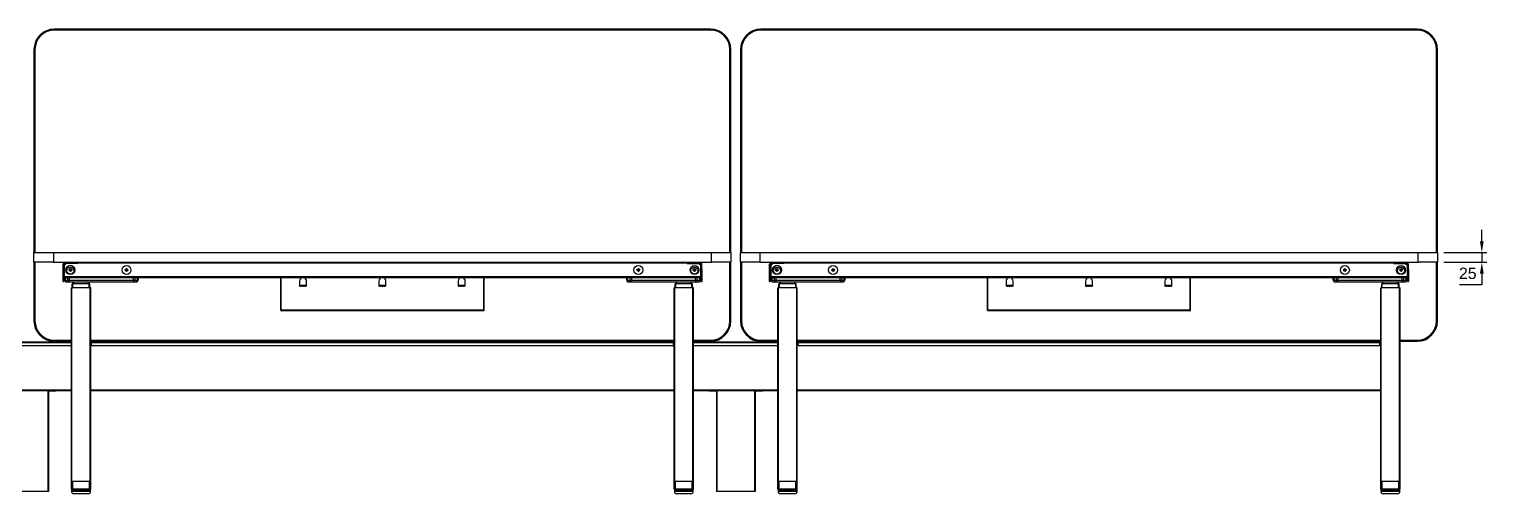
# Model space of a CAD drawing. Header units: millimetres. Extents: x -429 to 10261, y -321 to 5396.
# Drawn here: x 1812 to 5578, y 3811 to 5011 of the extents above; entities that cross this region are included whole.
import ezdxf

# ---------------------------------------------------------------- set-up
doc = ezdxf.new("R2010")
doc.units = ezdxf.units.MM
doc.header["$LTSCALE"] = 100
doc.styles.get("Standard").update_dxf_attribs({"font": 'arial.ttf'})
doc.dimstyles.new('CGJ', dxfattribs={"dimscale": 13, "dimtxt": 2.25, "dimasz": 2.25, "dimexe": 1, "dimexo": 1.25, "dimgap": 1.15, "dimtad": 1, "dimtoh": 1, "dimdec": 1, "dimdsep": 46, "dimtxsty": 'Standard', "dimcen": 0, "dimclrd": 2, "dimclre": 2, "dimclrt": 2, "dimadec": 0, "dimazin": 0, "dimtfac": 1, "dimtdec": 1, "dimtmove": 0, "dimatfit": 0, "dimfxl": 1, "dimtolj": 1, "dimtzin": 0, "dimlwe": -1, "dimarcsym": 2})

# ---------------------------------------------------------------- blocks, each defined once
blk = doc.blocks.new('*D78')
at = {"color": 2, "lineweight": -2, "transparency": 16777216}
for p, q in [((5564.7, 4463.5), (5564.7, 4492.8)), ((5564.7, 4434.3), (5564.7, 4409.3)), ((5564.7, 4380), (5564.7, 4350.8)), ((5564.7, 4350.8), (5507.1, 4350.8))]:
    blk.add_line(p, q, dxfattribs=at)
at = {"color": 2, "transparency": 16777216}
for p, q in [((5466.2, 4434.3), (5577.7, 4434.3)), ((5466.2, 4409.3), (5577.7, 4409.3))]:
    blk.add_line(p, q, dxfattribs=at)
for points in [[(5559.8, 4463.5), (5569.5, 4463.5), (5564.7, 4434.3)], [(5559.8, 4380), (5569.5, 4380), (5564.7, 4409.3)]]:
    blk.add_solid(points, dxfattribs=at)
at = {"layer": 'Defpoints', "color": 0, "transparency": 16777216}
for p in [(5450, 4434.3), (5450, 4409.3), (5564.7, 4409.3)]:
    blk.add_point(p, dxfattribs=at)
at = {"color": 2, "transparency": 16777216, "insert": (5528.4, 4380.6), "char_height": 29.25, "attachment_point": 5}
blk.add_mtext('\\A1;25', dxfattribs=at)

msp = doc.modelspace()

# ---------------------------------------------------------------- linework, layer by layer
at = {"color": 7, "linetype": 'Continuous', "lineweight": -3}
for p, q in [((2725, 5011.26), (1877.5, 5011.26)), ((1877.5, 5011.26), (1877.5, 5010.18)), ((1877.5, 5010.18), (1877.5, 5009.76)), ((1877.5, 5010.18), (2725, 5010.18)), ((1877.5, 5009.76), (1877.5, 5009.46)), ((1877.5, 5009.76), (2725, 5009.76)), ((1877.5, 5009.46), (2725, 5009.46)), ((1877.5, 5009.46), (1877.5, 5009.26)), ((1877.5, 5009.26), (2725, 5009.26)), ((1877.5, 5009.26), (1877.5, 5009.11)), ((1877.5, 5009.11), (2725, 5009.11)), ((1877.5, 5009.11), (1877.5, 5008.76)), ((3572.5, 5008.76), (1877.5, 5008.76)), ((3572.5, 5011.26), (2725, 5011.26)), ((2725, 5011.26), (2725, 5010.18)), ((2725, 5010.18), (2725, 5009.76)), ((2725, 5010.18), (3572.5, 5010.18)), ((2725, 5009.76), (2725, 5009.46)), ((2725, 5009.76), (3572.5, 5009.76)), ((2725, 5009.46), (3572.5, 5009.46)), ((2725, 5009.46), (2725, 5009.26)), ((2725, 5009.26), (3572.5, 5009.26)), ((2725, 5009.26), (2725, 5009.11)), ((2725, 5009.11), (3572.5, 5009.11)), ((2725, 5009.11), (2725, 5008.76)), ((3572.5, 5011.26), (3572.5, 5010.18)), ((3572.5, 5010.18), (3572.5, 5009.76)), ((3572.5, 5009.76), (3572.5, 5009.46)), ((3572.5, 5009.46), (3572.5, 5009.26)), ((3572.5, 5009.26), (3572.5, 5009.11)), ((3572.5, 5009.11), (3572.5, 5008.76)), ((4550, 5011.26), (3702.5, 5011.26)), ((3702.5, 5011.26), (3702.5, 5010.18)), ((3702.5, 5010.18), (3702.5, 5009.76)), ((3702.5, 5010.18), (4550, 5010.18)), ((3702.5, 5009.76), (3702.5, 5009.46)), ((3702.5, 5009.76), (4550, 5009.76)), ((3702.5, 5009.46), (4550, 5009.46)), ((3702.5, 5009.46), (3702.5, 5009.26)), ((3702.5, 5009.26), (4550, 5009.26)), ((3702.5, 5009.26), (3702.5, 5009.11)), ((3702.5, 5009.11), (4550, 5009.11)), ((3702.5, 5009.11), (3702.5, 5008.76)), ((5397.5, 5008.76), (3702.5, 5008.76)), ((5397.5, 5011.26), (4550, 5011.26)), ((4550, 5011.26), (4550, 5010.18)), ((4550, 5010.18), (4550, 5009.76)), ((4550, 5010.18), (5397.5, 5010.18)), ((4550, 5009.76), (4550, 5009.46)), ((4550, 5009.76), (5397.5, 5009.76)), ((4550, 5009.46), (5397.5, 5009.46)), ((4550, 5009.46), (4550, 5009.26)), ((4550, 5009.26), (5397.5, 5009.26)), ((4550, 5009.26), (4550, 5009.11)), ((4550, 5009.11), (5397.5, 5009.11)), ((4550, 5009.11), (4550, 5008.76)), ((5397.5, 5011.26), (5397.5, 5010.18)), ((5397.5, 5010.18), (5397.5, 5009.76)), ((5397.5, 5009.76), (5397.5, 5009.46)), ((5397.5, 5009.46), (5397.5, 5009.26)), ((5397.5, 5009.26), (5397.5, 5009.11)), ((5397.5, 5009.11), (5397.5, 5008.76)), ((1825, 4958.76), (1825, 4434.26)), ((1825, 4958.76), (1826.07, 4958.76)), ((1826.07, 4958.76), (1826.5, 4958.76)), ((1826.07, 4434.26), (1826.07, 4958.76)), ((1826.5, 4958.76), (1826.8, 4958.76)), ((1826.5, 4434.26), (1826.5, 4958.76)), ((1826.8, 4958.76), (1827, 4958.76)), ((1826.8, 4434.26), (1826.8, 4958.76)), ((1827, 4434.26), (1827, 4958.76)), ((1827, 4958.76), (1827.15, 4958.76)), ((1827.15, 4434.26), (1827.15, 4958.76)), ((1827.15, 4958.76), (1827.5, 4958.76)), ((1827.5, 4958.76), (1827.5, 4434.26)), ((3622.5, 4434.26), (3622.5, 4958.76)), ((3622.85, 4958.76), (3622.5, 4958.76)), ((3622.85, 4958.76), (3622.85, 4434.26)), ((3623, 4958.76), (3622.85, 4958.76)), ((3623, 4958.76), (3623, 4434.26)), ((3623.2, 4958.76), (3623, 4958.76)), ((3623.5, 4958.76), (3623.2, 4958.76)), ((3623.2, 4958.76), (3623.2, 4434.26)), ((3623.92, 4958.76), (3623.5, 4958.76)), ((3623.5, 4958.76), (3623.5, 4434.26)), ((3623.92, 4958.76), (3623.92, 4434.26)), ((3625, 4958.76), (3623.92, 4958.76)), ((3625, 4434.26), (3625, 4958.76)), ((3650, 4958.76), (3650, 4434.26)), ((3650, 4958.76), (3651.07, 4958.76)), ((3651.07, 4958.76), (3651.5, 4958.76)), ((3651.07, 4434.26), (3651.07, 4958.76)), ((3651.5, 4958.76), (3651.8, 4958.76)), ((3651.5, 4434.26), (3651.5, 4958.76)), ((3651.8, 4958.76), (3652, 4958.76)), ((3651.8, 4434.26), (3651.8, 4958.76)), ((3652, 4434.26), (3652, 4958.76)), ((3652, 4958.76), (3652.15, 4958.76)), ((3652.15, 4434.26), (3652.15, 4958.76)), ((3652.15, 4958.76), (3652.5, 4958.76)), ((3652.5, 4958.76), (3652.5, 4434.26)), ((5447.5, 4434.26), (5447.5, 4958.76)), ((5447.85, 4958.76), (5447.5, 4958.76)), ((5447.85, 4958.76), (5447.85, 4434.26)), ((5448, 4958.76), (5447.85, 4958.76)), ((5448, 4958.76), (5448, 4434.26)), ((5448.2, 4958.76), (5448, 4958.76)), ((5448.5, 4958.76), (5448.2, 4958.76)), ((5448.2, 4958.76), (5448.2, 4434.26)), ((5448.92, 4958.76), (5448.5, 4958.76)), ((5448.5, 4958.76), (5448.5, 4434.26)), ((5448.92, 4958.76), (5448.92, 4434.26)), ((5450, 4958.76), (5448.92, 4958.76)), ((5450, 4434.26), (5450, 4958.76)), ((1825, 4409.26), (1825, 4434.26)), ((1825, 4434.26), (1875, 4434.26)), ((1825, 4409.26), (1825, 4257.76)), ((1875, 4409.26), (1825, 4409.26)), ((1826.07, 4257.76), (1826.07, 4409.26)), ((1826.5, 4257.76), (1826.5, 4409.26)), ((1826.8, 4257.76), (1826.8, 4409.26)), ((1827, 4257.76), (1827, 4409.26)), ((1827.15, 4257.76), (1827.15, 4409.26)), ((1827.5, 4409.26), (1827.5, 4257.76)), ((1875, 4434.26), (1875, 4409.26)), ((1875, 4434.26), (3575, 4434.26)), ((1875, 4409.26), (3575, 4409.26)), ((1908, 4406.26), (1903, 4401.26)), ((1904, 4403.76), (1904, 4406.26)), ((1904, 4406.26), (1905.46, 4406.26)), ((1905, 4409.26), (1905, 4406.76)), ((1905, 4406.76), (1928, 4406.76)), ((1905.46, 4406.26), (1908, 4406.26)), ((1905.46, 4406.26), (1905.46, 4403.76)), ((1938, 4406.26), (1908, 4406.26)), ((1928, 4406.76), (1928, 4409.26)), ((1938, 4406.76), (1928, 4406.76)), ((1938, 4409.26), (1938, 4406.76)), ((1938, 4406.76), (1938, 4406.26)), ((3512, 4406.76), (1938, 4406.76)), ((3512, 4406.76), (3512, 4409.26)), ((3522, 4406.76), (3512, 4406.76)), ((3512, 4406.76), (3512, 4406.26)), ((3512, 4406.26), (3542, 4406.26)), ((3522, 4409.26), (3522, 4406.76)), ((3545, 4406.76), (3522, 4406.76)), ((3547, 4401.26), (3542, 4406.26)), ((3542, 4406.26), (3544.53, 4406.26)), ((3544.53, 4406.26), (3546, 4406.26)), ((3544.53, 4403.76), (3544.53, 4406.26)), ((3545, 4406.76), (3545, 4409.26)), ((3546, 4406.26), (3546, 4403.76)), ((3575, 4409.26), (3575, 4434.26)), ((3575, 4434.26), (3625, 4434.26)), ((3625, 4409.26), (3575, 4409.26)), ((3622.5, 4257.76), (3622.5, 4409.26)), ((3622.85, 4409.26), (3622.85, 4257.76)), ((3623, 4409.26), (3623, 4257.76)), ((3623.2, 4409.26), (3623.2, 4257.76)), ((3623.5, 4409.26), (3623.5, 4257.76)), ((3623.92, 4409.26), (3623.92, 4257.76)), ((3625, 4434.26), (3625, 4409.26)), ((3625, 4257.76), (3625, 4409.26)), ((3650, 4409.26), (3650, 4434.26)), ((3650, 4434.26), (3700, 4434.26)), ((3650, 4409.26), (3650, 4257.76)), ((3700, 4409.26), (3650, 4409.26)), ((3651.07, 4257.76), (3651.07, 4409.26)), ((3651.5, 4257.76), (3651.5, 4409.26)), ((3651.8, 4257.76), (3651.8, 4409.26)), ((3652, 4257.76), (3652, 4409.26)), ((3652.15, 4257.76), (3652.15, 4409.26)), ((3652.5, 4409.26), (3652.5, 4257.76)), ((3700, 4434.26), (3700, 4409.26)), ((3700, 4434.26), (5400, 4434.26)), ((3700, 4409.26), (5400, 4409.26)), ((3733, 4406.26), (3728, 4401.26)), ((3729, 4403.76), (3729, 4406.26)), ((3729, 4406.26), (3730.46, 4406.26)), ((3730, 4409.26), (3730, 4406.76)), ((3730, 4406.76), (3753, 4406.76)), ((3730.46, 4406.26), (3733, 4406.26)), ((3730.46, 4406.26), (3730.46, 4403.76)), ((3763, 4406.26), (3733, 4406.26)), ((3753, 4406.76), (3753, 4409.26)), ((3763, 4406.76), (3753, 4406.76)), ((3763, 4409.26), (3763, 4406.76)), ((3763, 4406.76), (3763, 4406.26)), ((5337, 4406.76), (3763, 4406.76)), ((5337, 4406.76), (5337, 4409.26)), ((5347, 4406.76), (5337, 4406.76)), ((5337, 4406.76), (5337, 4406.26)), ((5337, 4406.26), (5367, 4406.26)), ((5347, 4409.26), (5347, 4406.76)), ((5370, 4406.76), (5347, 4406.76)), ((5372, 4401.26), (5367, 4406.26)), ((5367, 4406.26), (5369.53, 4406.26)), ((5369.53, 4406.26), (5371, 4406.26)), ((5369.53, 4403.76), (5369.53, 4406.26)), ((5370, 4406.76), (5370, 4409.26)), ((5371, 4406.26), (5371, 4403.76)), ((5400, 4409.26), (5400, 4434.26)), ((5400, 4434.26), (5450, 4434.26)), ((5450, 4409.26), (5400, 4409.26)), ((5447.5, 4257.76), (5447.5, 4409.26)), ((5447.85, 4409.26), (5447.85, 4257.76)), ((5448, 4409.26), (5448, 4257.76)), ((5448.2, 4409.26), (5448.2, 4257.76)), ((5448.5, 4409.26), (5448.5, 4257.76)), ((5448.92, 4409.26), (5448.92, 4257.76)), ((5450, 4434.26), (5450, 4409.26)), ((5450, 4257.76), (5450, 4409.26)), ((1902.5, 4404.26), (1900, 4404.26)), ((1900, 4390.17), (1900, 4404.26)), ((1900, 4390.17), (1902.5, 4390.17)), ((1900, 4380.23), (1900, 4390.17)), ((1902.5, 4380.23), (1900, 4380.23)), ((1900, 4359.33), (1900, 4380.23)), ((1902.5, 4390.17), (1902.5, 4404.26)), ((1905.5, 4403.76), (1902.5, 4403.76)), ((1903, 4399.76), (1902.5, 4399.76)), ((1902.5, 4390.17), (1902.5, 4380.23)), ((1902.5, 4380.23), (1902.5, 4359.33)), ((1903, 4375.76), (1902.5, 4375.76)), ((1903, 4371.76), (1902.5, 4371.76)), ((1903, 4401.26), (1903, 4371.76)), ((3547, 4371.76), (1903, 4371.76)), ((1903, 4371.76), (1903, 4369.26)), ((3547, 4369.26), (1903, 4369.26)), ((1904, 4363.26), (1904, 4369.26)), ((1905.46, 4369.26), (1905.46, 4363.26)), ((1912.53, 4363.26), (1912.53, 4369.26)), ((1923.69, 4399.76), (1914.31, 4399.76)), ((1916.07, 4391.17), (1916.07, 4387.34)), ((1916.07, 4369.26), (1916.07, 4363.26)), ((2081.93, 4363.26), (2081.93, 4369.26)), ((2085.46, 4369.26), (2085.46, 4363.26)), ((2092.53, 4363.26), (2092.53, 4369.26)), ((2094, 4369.26), (2094, 4363.26)), ((2462.5, 4285.86), (2462.5, 4369.26)), ((2463.3, 4285.86), (2463.3, 4369.26)), ((2463.5, 4285.86), (2463.5, 4369.26)), ((2986.5, 4285.86), (2986.5, 4369.26)), ((2986.7, 4285.86), (2986.7, 4369.26)), ((2987.5, 4285.86), (2987.5, 4369.26)), ((3356, 4363.26), (3356, 4369.26)), ((3357.46, 4369.26), (3357.46, 4363.26)), ((3364.53, 4363.26), (3364.53, 4369.26)), ((3368.07, 4369.26), (3368.07, 4363.26)), ((3526.31, 4399.76), (3535.69, 4399.76)), ((3533.93, 4387.34), (3533.93, 4391.17)), ((3533.93, 4363.26), (3533.93, 4369.26)), ((3537.46, 4369.26), (3537.46, 4363.26)), ((3544.5, 4403.76), (3547.5, 4403.76)), ((3544.53, 4363.26), (3544.53, 4369.26)), ((3546, 4369.26), (3546, 4363.26)), ((3547, 4401.26), (3547, 4371.76)), ((3547, 4399.76), (3547.5, 4399.76)), ((3547, 4375.76), (3547.5, 4375.76)), ((3547, 4371.76), (3547.5, 4371.76)), ((3547, 4371.76), (3547, 4369.26)), ((3550, 4404.26), (3547.5, 4404.26)), ((3547.5, 4390.17), (3547.5, 4404.26)), ((3547.5, 4390.17), (3550, 4390.17)), ((3547.5, 4380.23), (3547.5, 4390.17)), ((3550, 4380.23), (3547.5, 4380.23)), ((3547.5, 4359.33), (3547.5, 4380.23)), ((3550, 4390.17), (3550, 4404.26)), ((3550, 4390.17), (3550, 4380.23)), ((3550, 4380.23), (3550, 4359.33)), ((3727.5, 4404.26), (3725, 4404.26)), ((3725, 4390.17), (3725, 4404.26)), ((3725, 4390.17), (3727.5, 4390.17)), ((3725, 4380.23), (3725, 4390.17)), ((3727.5, 4380.23), (3725, 4380.23)), ((3725, 4359.33), (3725, 4380.23)), ((3727.5, 4390.17), (3727.5, 4404.26)), ((3730.5, 4403.76), (3727.5, 4403.76)), ((3728, 4399.76), (3727.5, 4399.76)), ((3727.5, 4390.17), (3727.5, 4380.23)), ((3727.5, 4380.23), (3727.5, 4359.33)), ((3728, 4375.76), (3727.5, 4375.76)), ((3728, 4371.76), (3727.5, 4371.76)), ((3728, 4401.26), (3728, 4371.76)), ((5372, 4371.76), (3728, 4371.76)), ((3728, 4371.76), (3728, 4369.26)), ((5372, 4369.26), (3728, 4369.26)), ((3729, 4363.26), (3729, 4369.26)), ((3730.46, 4369.26), (3730.46, 4363.26)), ((3737.53, 4363.26), (3737.53, 4369.26)), ((3748.69, 4399.76), (3739.31, 4399.76)), ((3741.07, 4391.17), (3741.07, 4387.34)), ((3741.07, 4369.26), (3741.07, 4363.26)), ((3906.93, 4363.26), (3906.93, 4369.26)), ((3910.46, 4369.26), (3910.46, 4363.26)), ((3917.53, 4363.26), (3917.53, 4369.26)), ((3919, 4369.26), (3919, 4363.26)), ((4287.5, 4285.86), (4287.5, 4369.26)), ((4288.3, 4285.86), (4288.3, 4369.26)), ((4288.5, 4285.86), (4288.5, 4369.26)), ((4811.5, 4285.86), (4811.5, 4369.26)), ((4811.7, 4285.86), (4811.7, 4369.26)), ((4812.5, 4285.86), (4812.5, 4369.26)), ((5181, 4363.26), (5181, 4369.26)), ((5182.46, 4369.26), (5182.46, 4363.26)), ((5189.53, 4363.26), (5189.53, 4369.26)), ((5193.07, 4369.26), (5193.07, 4363.26)), ((5351.31, 4399.76), (5360.69, 4399.76)), ((5358.93, 4387.34), (5358.93, 4391.17)), ((5358.93, 4363.26), (5358.93, 4369.26)), ((5362.46, 4369.26), (5362.46, 4363.26)), ((5369.5, 4403.76), (5372.5, 4403.76)), ((5369.53, 4363.26), (5369.53, 4369.26)), ((5371, 4369.26), (5371, 4363.26)), ((5372, 4401.26), (5372, 4371.76)), ((5372, 4399.76), (5372.5, 4399.76)), ((5372, 4375.76), (5372.5, 4375.76)), ((5372, 4371.76), (5372.5, 4371.76)), ((5372, 4371.76), (5372, 4369.26)), ((5375, 4404.26), (5372.5, 4404.26)), ((5372.5, 4390.17), (5372.5, 4404.26)), ((5372.5, 4390.17), (5375, 4390.17)), ((5372.5, 4380.23), (5372.5, 4390.17)), ((5375, 4380.23), (5372.5, 4380.23)), ((5372.5, 4359.33), (5372.5, 4380.23)), ((5375, 4390.17), (5375, 4404.26)), ((5375, 4390.17), (5375, 4380.23)), ((5375, 4380.23), (5375, 4359.33)), ((1900, 4359.33), (1902.5, 4359.33)), ((1900, 4359.26), (1900, 4359.33)), ((1902.5, 4359.26), (1900, 4359.26)), ((1902.5, 4359.33), (1902.5, 4359.26)), ((1904, 4363.26), (1905.46, 4363.26)), ((1905.46, 4363.26), (1912.53, 4363.26)), ((1916.07, 4358.26), (1909, 4358.26)), ((1912.53, 4363.26), (1916.07, 4363.26)), ((1916.07, 4363.26), (2081.93, 4363.26)), ((1916.07, 4363.26), (1916.07, 4358.26)), ((2081.93, 4358.26), (1916.07, 4358.26)), ((1921.5, 3843.26), (1921.5, 4343.26)), ((1923, 4343.26), (1921.5, 4343.26)), ((1923, 3843.26), (1923, 4343.26)), ((1970, 4343.26), (1923, 4343.26)), ((1924, 4343.26), (1924, 4353.26)), ((1925.5, 4353.26), (1924, 4353.26)), ((1925.5, 4343.26), (1925.5, 4353.26)), ((1967.5, 4353.26), (1925.5, 4353.26)), ((1926.5, 4353.26), (1926.5, 4358.26)), ((1928, 4353.26), (1928, 4358.26)), ((1965, 4353.26), (1965, 4358.26)), ((1966.5, 4353.26), (1966.5, 4358.26)), ((1967.5, 4343.26), (1967.5, 4353.26)), ((1969, 4353.26), (1967.5, 4353.26)), ((1969, 4343.26), (1969, 4353.26)), ((1970, 3843.26), (1970, 4343.26)), ((1971.5, 4343.26), (1970, 4343.26)), ((1971.5, 3843.26), (1971.5, 4343.26)), ((2081.93, 4363.26), (2085.46, 4363.26)), ((2081.93, 4363.26), (2081.93, 4358.26)), ((2089, 4358.26), (2081.93, 4358.26)), ((2085.46, 4363.26), (2092.53, 4363.26)), ((2092.53, 4363.26), (2094, 4363.26)), ((2511, 4360.76), (2511, 4347.76)), ((2511, 4350.36), (2529, 4350.36)), ((2511, 4349.36), (2511.5, 4349.36)), ((2511, 4347.76), (2511.5, 4347.76)), ((2514, 4349.36), (2511.5, 4349.36)), ((2511.5, 4349.36), (2511.5, 4347.76)), ((2514, 4347.76), (2511.5, 4347.76)), ((2514, 4347.76), (2514, 4349.36)), ((2516, 4349.36), (2514, 4349.36)), ((2514, 4348.56), (2516, 4348.56)), ((2514, 4347.76), (2516, 4347.76)), ((2516, 4349.36), (2516, 4347.76)), ((2519, 4349.36), (2516, 4349.36)), ((2519, 4347.76), (2516, 4347.76)), ((2519, 4347.76), (2519, 4349.36)), ((2521, 4349.36), (2519, 4349.36)), ((2519, 4348.56), (2521, 4348.56)), ((2519, 4347.76), (2521, 4347.76)), ((2524, 4349.36), (2521, 4349.36)), ((2521, 4349.36), (2521, 4347.76)), ((2524, 4347.76), (2521, 4347.76)), ((2524, 4347.76), (2524, 4349.36)), ((2526, 4349.36), (2524, 4349.36)), ((2524, 4348.56), (2526, 4348.56)), ((2524, 4347.76), (2526, 4347.76)), ((2526, 4349.36), (2526, 4347.76)), ((2528.5, 4349.36), (2526, 4349.36)), ((2528.5, 4347.76), (2526, 4347.76)), ((2528.5, 4349.36), (2529, 4349.36)), ((2528.5, 4347.76), (2528.5, 4349.36)), ((2528.5, 4347.76), (2529, 4347.76)), ((2529, 4347.76), (2529, 4360.76)), ((2716, 4360.76), (2716, 4347.76)), ((2716, 4350.36), (2734, 4350.36)), ((2716, 4349.36), (2716.5, 4349.36)), ((2716, 4347.76), (2716.5, 4347.76)), ((2719, 4349.36), (2716.5, 4349.36)), ((2716.5, 4349.36), (2716.5, 4347.76)), ((2719, 4347.76), (2716.5, 4347.76)), ((2719, 4347.76), (2719, 4349.36)), ((2721, 4349.36), (2719, 4349.36)), ((2719, 4348.56), (2721, 4348.56)), ((2719, 4347.76), (2721, 4347.76)), ((2724, 4349.36), (2721, 4349.36)), ((2721, 4349.36), (2721, 4347.76)), ((2724, 4347.76), (2721, 4347.76)), ((2724, 4347.76), (2724, 4349.36)), ((2726, 4349.36), (2724, 4349.36)), ((2724, 4348.56), (2726, 4348.56)), ((2724, 4347.76), (2726, 4347.76)), ((2726, 4349.36), (2726, 4347.76)), ((2729, 4349.36), (2726, 4349.36)), ((2729, 4347.76), (2726, 4347.76)), ((2729, 4347.76), (2729, 4349.36)), ((2731, 4349.36), (2729, 4349.36)), ((2729, 4348.56), (2731, 4348.56)), ((2729, 4347.76), (2731, 4347.76)), ((2731, 4349.36), (2731, 4347.76)), ((2733.5, 4349.36), (2731, 4349.36)), ((2733.5, 4347.76), (2731, 4347.76)), ((2733.5, 4349.36), (2734, 4349.36)), ((2733.5, 4347.76), (2733.5, 4349.36)), ((2733.5, 4347.76), (2734, 4347.76)), ((2734, 4347.76), (2734, 4360.76)), ((2921, 4360.76), (2921, 4347.76)), ((2921, 4350.36), (2939, 4350.36)), ((2921, 4349.36), (2921.5, 4349.36)), ((2921, 4347.76), (2921.5, 4347.76)), ((2924, 4349.36), (2921.5, 4349.36)), ((2921.5, 4349.36), (2921.5, 4347.76)), ((2924, 4347.76), (2921.5, 4347.76)), ((2924, 4347.76), (2924, 4349.36)), ((2926, 4349.36), (2924, 4349.36)), ((2924, 4348.56), (2926, 4348.56)), ((2924, 4347.76), (2926, 4347.76)), ((2929, 4349.36), (2926, 4349.36)), ((2926, 4349.36), (2926, 4347.76)), ((2929, 4347.76), (2926, 4347.76)), ((2929, 4347.76), (2929, 4349.36)), ((2931, 4349.36), (2929, 4349.36)), ((2929, 4348.56), (2931, 4348.56)), ((2929, 4347.76), (2931, 4347.76)), ((2931, 4349.36), (2931, 4347.76)), ((2934, 4349.36), (2931, 4349.36)), ((2934, 4347.76), (2931, 4347.76)), ((2934, 4347.76), (2934, 4349.36)), ((2936, 4349.36), (2934, 4349.36)), ((2934, 4348.56), (2936, 4348.56)), ((2934, 4347.76), (2936, 4347.76)), ((2938.5, 4349.36), (2936, 4349.36)), ((2936, 4349.36), (2936, 4347.76)), ((2938.5, 4347.76), (2936, 4347.76)), ((2938.5, 4349.36), (2939, 4349.36)), ((2938.5, 4347.76), (2938.5, 4349.36)), ((2938.5, 4347.76), (2939, 4347.76)), ((2939, 4347.76), (2939, 4360.76)), ((3356, 4363.26), (3357.46, 4363.26)), ((3357.46, 4363.26), (3364.53, 4363.26)), ((3368.07, 4358.26), (3361, 4358.26)), ((3364.53, 4363.26), (3368.07, 4363.26)), ((3368.07, 4358.26), (3368.07, 4363.26)), ((3368.07, 4363.26), (3533.93, 4363.26)), ((3533.93, 4358.26), (3368.07, 4358.26)), ((3478.5, 3843.26), (3478.5, 4343.26)), ((3480, 4343.26), (3478.5, 4343.26)), ((3480, 3843.26), (3480, 4343.26)), ((3527, 4343.26), (3480, 4343.26)), ((3481, 4343.26), (3481, 4353.26)), ((3482.5, 4353.26), (3481, 4353.26)), ((3482.5, 4343.26), (3482.5, 4353.26)), ((3524.5, 4353.26), (3482.5, 4353.26)), ((3483.5, 4353.26), (3483.5, 4358.26)), ((3485, 4353.26), (3485, 4358.26)), ((3522, 4353.26), (3522, 4358.26)), ((3523.5, 4353.26), (3523.5, 4358.26)), ((3524.5, 4343.26), (3524.5, 4353.26)), ((3526, 4353.26), (3524.5, 4353.26)), ((3526, 4343.26), (3526, 4353.26)), ((3527, 3843.26), (3527, 4343.26)), ((3528.5, 4343.26), (3527, 4343.26)), ((3528.5, 3843.26), (3528.5, 4343.26)), ((3533.93, 4363.26), (3537.46, 4363.26)), ((3533.93, 4358.26), (3533.93, 4363.26)), ((3541, 4358.26), (3533.93, 4358.26)), ((3537.46, 4363.26), (3544.53, 4363.26)), ((3544.53, 4363.26), (3546, 4363.26)), ((3547.5, 4359.33), (3550, 4359.33)), ((3547.5, 4359.26), (3547.5, 4359.33)), ((3550, 4359.26), (3547.5, 4359.26)), ((3550, 4359.33), (3550, 4359.26)), ((3725, 4359.33), (3727.5, 4359.33)), ((3725, 4359.26), (3725, 4359.33)), ((3727.5, 4359.26), (3725, 4359.26)), ((3727.5, 4359.33), (3727.5, 4359.26)), ((3729, 4363.26), (3730.46, 4363.26)), ((3730.46, 4363.26), (3737.53, 4363.26)), ((3741.07, 4358.26), (3734, 4358.26)), ((3737.53, 4363.26), (3741.07, 4363.26)), ((3741.07, 4363.26), (3906.93, 4363.26)), ((3741.07, 4363.26), (3741.07, 4358.26)), ((3906.93, 4358.26), (3741.07, 4358.26)), ((3746.5, 3843.26), (3746.5, 4343.26)), ((3748, 4343.26), (3746.5, 4343.26)), ((3748, 3843.26), (3748, 4343.26)), ((3795, 4343.26), (3748, 4343.26)), ((3749, 4343.26), (3749, 4353.26)), ((3750.5, 4353.26), (3749, 4353.26)), ((3750.5, 4343.26), (3750.5, 4353.26)), ((3792.5, 4353.26), (3750.5, 4353.26)), ((3751.5, 4353.26), (3751.5, 4358.26)), ((3753, 4353.26), (3753, 4358.26)), ((3790, 4353.26), (3790, 4358.26)), ((3791.5, 4353.26), (3791.5, 4358.26)), ((3792.5, 4343.26), (3792.5, 4353.26)), ((3794, 4353.26), (3792.5, 4353.26)), ((3794, 4343.26), (3794, 4353.26)), ((3795, 3843.26), (3795, 4343.26)), ((3796.5, 4343.26), (3795, 4343.26)), ((3796.5, 3843.26), (3796.5, 4343.26)), ((3906.93, 4363.26), (3910.46, 4363.26)), ((3906.93, 4363.26), (3906.93, 4358.26)), ((3914, 4358.26), (3906.93, 4358.26)), ((3910.46, 4363.26), (3917.53, 4363.26)), ((3917.53, 4363.26), (3919, 4363.26)), ((4336, 4360.76), (4336, 4347.76)), ((4336, 4350.36), (4354, 4350.36)), ((4336, 4349.36), (4336.5, 4349.36)), ((4336, 4347.76), (4336.5, 4347.76)), ((4339, 4349.36), (4336.5, 4349.36)), ((4336.5, 4349.36), (4336.5, 4347.76)), ((4339, 4347.76), (4336.5, 4347.76)), ((4339, 4347.76), (4339, 4349.36)), ((4341, 4349.36), (4339, 4349.36)), ((4339, 4348.56), (4341, 4348.56)), ((4339, 4347.76), (4341, 4347.76)), ((4341, 4349.36), (4341, 4347.76)), ((4344, 4349.36), (4341, 4349.36)), ((4344, 4347.76), (4341, 4347.76)), ((4344, 4347.76), (4344, 4349.36)), ((4346, 4349.36), (4344, 4349.36)), ((4344, 4348.56), (4346, 4348.56)), ((4344, 4347.76), (4346, 4347.76)), ((4349, 4349.36), (4346, 4349.36)), ((4346, 4349.36), (4346, 4347.76)), ((4349, 4347.76), (4346, 4347.76)), ((4349, 4347.76), (4349, 4349.36)), ((4351, 4349.36), (4349, 4349.36)), ((4349, 4348.56), (4351, 4348.56)), ((4349, 4347.76), (4351, 4347.76)), ((4351, 4349.36), (4351, 4347.76)), ((4353.5, 4349.36), (4351, 4349.36)), ((4353.5, 4347.76), (4351, 4347.76)), ((4353.5, 4349.36), (4354, 4349.36)), ((4353.5, 4347.76), (4353.5, 4349.36)), ((4353.5, 4347.76), (4354, 4347.76)), ((4354, 4347.76), (4354, 4360.76)), ((4541, 4360.76), (4541, 4347.76)), ((4541, 4350.36), (4559, 4350.36)), ((4541, 4349.36), (4541.5, 4349.36)), ((4541, 4347.76), (4541.5, 4347.76)), ((4544, 4349.36), (4541.5, 4349.36)), ((4541.5, 4349.36), (4541.5, 4347.76)), ((4544, 4347.76), (4541.5, 4347.76)), ((4544, 4347.76), (4544, 4349.36)), ((4546, 4349.36), (4544, 4349.36)), ((4544, 4348.56), (4546, 4348.56)), ((4544, 4347.76), (4546, 4347.76)), ((4549, 4349.36), (4546, 4349.36)), ((4546, 4349.36), (4546, 4347.76)), ((4549, 4347.76), (4546, 4347.76)), ((4549, 4347.76), (4549, 4349.36)), ((4551, 4349.36), (4549, 4349.36)), ((4549, 4348.56), (4551, 4348.56)), ((4549, 4347.76), (4551, 4347.76)), ((4551, 4349.36), (4551, 4347.76)), ((4554, 4349.36), (4551, 4349.36)), ((4554, 4347.76), (4551, 4347.76)), ((4554, 4347.76), (4554, 4349.36)), ((4556, 4349.36), (4554, 4349.36)), ((4554, 4348.56), (4556, 4348.56)), ((4554, 4347.76), (4556, 4347.76)), ((4556, 4349.36), (4556, 4347.76)), ((4558.5, 4349.36), (4556, 4349.36)), ((4558.5, 4347.76), (4556, 4347.76)), ((4558.5, 4349.36), (4559, 4349.36)), ((4558.5, 4347.76), (4558.5, 4349.36)), ((4558.5, 4347.76), (4559, 4347.76)), ((4559, 4347.76), (4559, 4360.76)), ((4746, 4360.76), (4746, 4347.76)), ((4746, 4350.36), (4764, 4350.36)), ((4746, 4349.36), (4746.5, 4349.36)), ((4746, 4347.76), (4746.5, 4347.76)), ((4749, 4349.36), (4746.5, 4349.36)), ((4746.5, 4349.36), (4746.5, 4347.76)), ((4749, 4347.76), (4746.5, 4347.76)), ((4749, 4347.76), (4749, 4349.36)), ((4751, 4349.36), (4749, 4349.36)), ((4749, 4348.56), (4751, 4348.56)), ((4749, 4347.76), (4751, 4347.76)), ((4754, 4349.36), (4751, 4349.36)), ((4751, 4349.36), (4751, 4347.76)), ((4754, 4347.76), (4751, 4347.76)), ((4754, 4347.76), (4754, 4349.36)), ((4756, 4349.36), (4754, 4349.36)), ((4754, 4348.56), (4756, 4348.56)), ((4754, 4347.76), (4756, 4347.76)), ((4756, 4349.36), (4756, 4347.76)), ((4759, 4349.36), (4756, 4349.36)), ((4759, 4347.76), (4756, 4347.76)), ((4759, 4347.76), (4759, 4349.36)), ((4761, 4349.36), (4759, 4349.36)), ((4759, 4348.56), (4761, 4348.56)), ((4759, 4347.76), (4761, 4347.76)), ((4763.5, 4349.36), (4761, 4349.36)), ((4761, 4349.36), (4761, 4347.76)), ((4763.5, 4347.76), (4761, 4347.76)), ((4763.5, 4349.36), (4764, 4349.36)), ((4763.5, 4347.76), (4763.5, 4349.36)), ((4763.5, 4347.76), (4764, 4347.76)), ((4764, 4347.76), (4764, 4360.76)), ((5181, 4363.26), (5182.46, 4363.26)), ((5182.46, 4363.26), (5189.53, 4363.26)), ((5193.07, 4358.26), (5186, 4358.26)), ((5189.53, 4363.26), (5193.07, 4363.26)), ((5193.07, 4358.26), (5193.07, 4363.26)), ((5193.07, 4363.26), (5358.93, 4363.26)), ((5358.93, 4358.26), (5193.07, 4358.26)), ((5303.5, 3843.26), (5303.5, 4343.26)), ((5305, 4343.26), (5303.5, 4343.26)), ((5305, 3843.26), (5305, 4343.26)), ((5352, 4343.26), (5305, 4343.26)), ((5306, 4343.26), (5306, 4353.26)), ((5307.5, 4353.26), (5306, 4353.26)), ((5307.5, 4343.26), (5307.5, 4353.26)), ((5349.5, 4353.26), (5307.5, 4353.26)), ((5308.5, 4353.26), (5308.5, 4358.26)), ((5310, 4353.26), (5310, 4358.26)), ((5347, 4353.26), (5347, 4358.26)), ((5348.5, 4353.26), (5348.5, 4358.26)), ((5349.5, 4343.26), (5349.5, 4353.26)), ((5351, 4353.26), (5349.5, 4353.26)), ((5351, 4343.26), (5351, 4353.26)), ((5352, 3843.26), (5352, 4343.26)), ((5353.5, 4343.26), (5352, 4343.26)), ((5353.5, 3843.26), (5353.5, 4343.26)), ((5358.93, 4363.26), (5362.46, 4363.26)), ((5358.93, 4358.26), (5358.93, 4363.26)), ((5366, 4358.26), (5358.93, 4358.26)), ((5362.46, 4363.26), (5369.53, 4363.26)), ((5369.53, 4363.26), (5371, 4363.26)), ((5372.5, 4359.33), (5375, 4359.33)), ((5372.5, 4359.26), (5372.5, 4359.33)), ((5375, 4359.26), (5372.5, 4359.26)), ((5375, 4359.33), (5375, 4359.26)), ((1825, 4257.76), (1826.07, 4257.76)), ((1826.07, 4257.76), (1826.5, 4257.76)), ((1826.5, 4257.76), (1826.8, 4257.76)), ((1826.8, 4257.76), (1827, 4257.76)), ((1827, 4257.76), (1827.15, 4257.76)), ((1827.15, 4257.76), (1827.5, 4257.76)), ((2462.5, 4285.86), (2463.3, 4285.86)), ((2464.1, 4285.86), (2463.5, 4285.86)), ((2985.9, 4285.86), (2464.1, 4285.86)), ((2464.1, 4285.86), (2464.1, 4284.26)), ((2985.9, 4284.26), (2464.1, 4284.26)), ((2985.9, 4284.26), (2985.9, 4285.86)), ((2986.5, 4285.86), (2985.9, 4285.86)), ((2987.5, 4285.86), (2986.7, 4285.86)), ((3622.85, 4257.76), (3622.5, 4257.76)), ((3623, 4257.76), (3622.85, 4257.76)), ((3623.2, 4257.76), (3623, 4257.76)), ((3623.5, 4257.76), (3623.2, 4257.76)), ((3623.92, 4257.76), (3623.5, 4257.76)), ((3625, 4257.76), (3623.92, 4257.76)), ((3650, 4257.76), (3651.07, 4257.76)), ((3651.07, 4257.76), (3651.5, 4257.76)), ((3651.5, 4257.76), (3651.8, 4257.76)), ((3651.8, 4257.76), (3652, 4257.76)), ((3652, 4257.76), (3652.15, 4257.76)), ((3652.15, 4257.76), (3652.5, 4257.76)), ((4287.5, 4285.86), (4288.3, 4285.86)), ((4289.1, 4285.86), (4288.5, 4285.86)), ((4810.9, 4285.86), (4289.1, 4285.86)), ((4289.1, 4285.86), (4289.1, 4284.26)), ((4810.9, 4284.26), (4289.1, 4284.26)), ((4810.9, 4284.26), (4810.9, 4285.86)), ((4811.5, 4285.86), (4810.9, 4285.86)), ((4812.5, 4285.86), (4811.7, 4285.86)), ((5447.85, 4257.76), (5447.5, 4257.76)), ((5448, 4257.76), (5447.85, 4257.76)), ((5448.2, 4257.76), (5448, 4257.76)), ((5448.5, 4257.76), (5448.2, 4257.76)), ((5448.92, 4257.76), (5448.5, 4257.76)), ((5450, 4257.76), (5448.92, 4257.76)), ((1921.5, 4203.26), (1703.5, 4203.26)), ((1921.5, 4201.26), (1703.5, 4201.26)), ((1920, 4193.26), (1705, 4193.26)), ((1877.5, 4207.76), (1921.5, 4207.76)), ((1877.5, 4207.41), (1877.5, 4207.76)), ((1877.5, 4207.26), (1877.5, 4207.41)), ((1921.5, 4207.41), (1877.5, 4207.41)), ((1921.5, 4207.26), (1877.5, 4207.26)), ((1877.5, 4207.06), (1877.5, 4207.26)), ((1877.5, 4206.76), (1877.5, 4207.06)), ((1921.5, 4207.06), (1877.5, 4207.06)), ((1877.5, 4206.33), (1877.5, 4206.76)), ((1921.5, 4206.76), (1877.5, 4206.76)), ((1921.5, 4206.33), (1877.5, 4206.33)), ((1877.5, 4205.26), (1877.5, 4206.33)), ((1877.5, 4205.26), (1921.5, 4205.26)), ((1971.5, 4207.76), (3478.5, 4207.76)), ((3478.5, 4207.41), (1971.5, 4207.41)), ((3478.5, 4207.26), (1971.5, 4207.26)), ((3478.5, 4207.06), (1971.5, 4207.06)), ((3478.5, 4206.76), (1971.5, 4206.76)), ((3478.5, 4206.33), (1971.5, 4206.33)), ((1971.5, 4205.26), (3478.5, 4205.26)), ((1973.5, 4202.26), (1971.5, 4202.26)), ((1973.5, 4200.26), (1971.5, 4200.26)), ((3476.5, 4203.26), (1973.5, 4203.26)), ((1973.5, 4201.26), (1973.5, 4203.26)), ((3476.5, 4201.26), (1973.5, 4201.26)), ((1973.5, 4196.26), (1973.5, 4201.26)), ((3473.5, 4193.26), (1976.5, 4193.26)), ((3476.5, 4201.26), (3476.5, 4203.26)), ((3478.5, 4202.26), (3476.5, 4202.26)), ((3476.5, 4196.26), (3476.5, 4201.26)), ((3478.5, 4200.26), (3476.5, 4200.26)), ((3528.5, 4207.76), (3572.5, 4207.76)), ((3572.5, 4207.41), (3528.5, 4207.41)), ((3572.5, 4207.26), (3528.5, 4207.26)), ((3572.5, 4207.06), (3528.5, 4207.06)), ((3572.5, 4206.76), (3528.5, 4206.76)), ((3572.5, 4206.33), (3528.5, 4206.33)), ((3528.5, 4205.26), (3572.5, 4205.26)), ((3746.5, 4203.26), (3528.5, 4203.26)), ((3746.5, 4201.26), (3528.5, 4201.26)), ((3745, 4193.26), (3530, 4193.26)), ((3572.5, 4207.41), (3572.5, 4207.76)), ((3572.5, 4207.26), (3572.5, 4207.41)), ((3572.5, 4207.06), (3572.5, 4207.26)), ((3572.5, 4206.76), (3572.5, 4207.06)), ((3572.5, 4206.33), (3572.5, 4206.76)), ((3572.5, 4205.26), (3572.5, 4206.33)), ((3702.5, 4207.76), (3746.5, 4207.76)), ((3702.5, 4207.41), (3702.5, 4207.76)), ((3702.5, 4207.26), (3702.5, 4207.41)), ((3746.5, 4207.41), (3702.5, 4207.41)), ((3746.5, 4207.26), (3702.5, 4207.26)), ((3702.5, 4207.06), (3702.5, 4207.26)), ((3702.5, 4206.76), (3702.5, 4207.06)), ((3746.5, 4207.06), (3702.5, 4207.06)), ((3702.5, 4206.33), (3702.5, 4206.76)), ((3746.5, 4206.76), (3702.5, 4206.76)), ((3746.5, 4206.33), (3702.5, 4206.33)), ((3702.5, 4205.26), (3702.5, 4206.33)), ((3702.5, 4205.26), (3746.5, 4205.26)), ((3796.5, 4207.76), (5303.5, 4207.76)), ((5303.5, 4207.41), (3796.5, 4207.41)), ((5303.5, 4207.26), (3796.5, 4207.26)), ((5303.5, 4207.06), (3796.5, 4207.06)), ((5303.5, 4206.76), (3796.5, 4206.76)), ((5303.5, 4206.33), (3796.5, 4206.33)), ((3796.5, 4205.26), (5303.5, 4205.26)), ((3798.5, 4202.26), (3796.5, 4202.26)), ((3798.5, 4200.26), (3796.5, 4200.26)), ((5301.5, 4203.26), (3798.5, 4203.26)), ((3798.5, 4201.26), (3798.5, 4203.26)), ((5301.5, 4201.26), (3798.5, 4201.26)), ((3798.5, 4196.26), (3798.5, 4201.26)), ((5298.5, 4193.26), (3801.5, 4193.26)), ((5301.5, 4201.26), (5301.5, 4203.26)), ((5303.5, 4202.26), (5301.5, 4202.26)), ((5301.5, 4196.26), (5301.5, 4201.26)), ((5303.5, 4200.26), (5301.5, 4200.26)), ((5353.5, 4207.76), (5397.5, 4207.76)), ((5397.5, 4207.41), (5353.5, 4207.41)), ((5397.5, 4207.26), (5353.5, 4207.26)), ((5397.5, 4207.06), (5353.5, 4207.06)), ((5397.5, 4206.76), (5353.5, 4206.76)), ((5397.5, 4206.33), (5353.5, 4206.33)), ((5353.5, 4205.26), (5397.5, 4205.26)), ((5397.5, 4207.41), (5397.5, 4207.76)), ((5397.5, 4207.26), (5397.5, 4207.41)), ((5397.5, 4207.06), (5397.5, 4207.26)), ((5397.5, 4206.76), (5397.5, 4207.06)), ((5397.5, 4206.33), (5397.5, 4206.76)), ((5397.5, 4205.26), (5397.5, 4206.33)), ((1921.5, 4079.26), (1703.5, 4079.26)), ((1921.5, 4077.26), (1703.5, 4077.26)), ((1860.9, 4077.26), (1860.9, 4075.66)), ((1860.9, 4075.66), (1860.9, 3817.26)), ((1862.5, 4075.66), (1860.9, 4075.66)), ((1862.5, 4075.66), (1862.5, 3817.26)), ((1863.3, 4076.46), (1863.3, 4077.26)), ((1878.7, 4076.46), (1863.3, 4076.46)), ((1878.7, 4076.46), (1878.7, 4077.26)), ((1881.7, 4076.46), (1878.7, 4076.46)), ((1881.7, 4077.26), (1881.7, 4076.46)), ((3478.5, 4079.26), (1971.5, 4079.26)), ((3478.5, 4077.26), (1971.5, 4077.26)), ((3746.5, 4079.26), (3528.5, 4079.26)), ((3746.5, 4077.26), (3528.5, 4077.26)), ((3568.3, 4076.46), (3568.3, 4077.26)), ((3571.3, 4076.46), (3568.3, 4076.46)), ((3571.3, 4077.26), (3571.3, 4076.46)), ((3586.7, 4076.46), (3571.3, 4076.46)), ((3586.7, 4076.46), (3586.7, 4077.26)), ((3587.5, 4075.66), (3587.5, 3817.26)), ((3589.1, 4075.66), (3587.5, 4075.66)), ((3589.1, 4077.26), (3589.1, 4075.66)), ((3589.1, 4075.66), (3589.1, 3817.26)), ((3685.9, 4077.26), (3685.9, 4075.66)), ((3685.9, 4075.66), (3685.9, 3817.26)), ((3687.5, 4075.66), (3685.9, 4075.66)), ((3687.5, 4075.66), (3687.5, 3817.26)), ((3688.3, 4076.46), (3688.3, 4077.26)), ((3703.7, 4076.46), (3688.3, 4076.46)), ((3703.7, 4076.46), (3703.7, 4077.26)), ((3706.7, 4076.46), (3703.7, 4076.46)), ((3706.7, 4077.26), (3706.7, 4076.46)), ((5303.5, 4079.26), (3796.5, 4079.26)), ((5303.5, 4077.26), (3796.5, 4077.26)), ((1921.5, 3823.26), (1921.5, 3843.26)), ((1923, 3843.26), (1921.5, 3843.26)), ((1970, 3843.26), (1923, 3843.26)), ((1925, 3823.26), (1925, 3843.26)), ((1968, 3843.26), (1925, 3843.26)), ((1968, 3823.26), (1968, 3843.26)), ((1971.5, 3843.26), (1970, 3843.26)), ((1971.5, 3823.26), (1971.5, 3843.26)), ((3480, 3843.26), (3478.5, 3843.26)), ((3478.5, 3823.26), (3478.5, 3843.26)), ((3527, 3843.26), (3480, 3843.26)), ((3482, 3823.26), (3482, 3843.26)), ((3525, 3843.26), (3482, 3843.26)), ((3525, 3823.26), (3525, 3843.26)), ((3528.5, 3843.26), (3527, 3843.26)), ((3528.5, 3823.26), (3528.5, 3843.26)), ((3746.5, 3823.26), (3746.5, 3843.26)), ((3748, 3843.26), (3746.5, 3843.26)), ((3795, 3843.26), (3748, 3843.26)), ((3750, 3823.26), (3750, 3843.26)), ((3793, 3843.26), (3750, 3843.26)), ((3793, 3823.26), (3793, 3843.26)), ((3796.5, 3843.26), (3795, 3843.26)), ((3796.5, 3823.26), (3796.5, 3843.26)), ((5305, 3843.26), (5303.5, 3843.26)), ((5303.5, 3823.26), (5303.5, 3843.26)), ((5352, 3843.26), (5305, 3843.26)), ((5307, 3823.26), (5307, 3843.26)), ((5350, 3843.26), (5307, 3843.26)), ((5350, 3823.26), (5350, 3843.26)), ((5353.5, 3843.26), (5352, 3843.26)), ((5353.5, 3823.26), (5353.5, 3843.26)), ((1860.9, 3817.26), (1764.1, 3817.26)), ((1862.5, 3817.26), (1860.9, 3817.26)), ((1925, 3823.26), (1921.5, 3823.26)), ((1922, 3820.26), (1922, 3817.26)), ((1971, 3820.26), (1922, 3820.26)), ((1971, 3817.26), (1922, 3817.26)), ((1968, 3823.26), (1925, 3823.26)), ((1965, 3811.26), (1928, 3811.26)), ((1971.5, 3823.26), (1968, 3823.26)), ((1971, 3817.26), (1971, 3820.26)), ((3482, 3823.26), (3478.5, 3823.26)), ((3479, 3820.26), (3479, 3817.26)), ((3503.5, 3820.26), (3479, 3820.26)), ((3503.5, 3817.26), (3479, 3817.26)), ((3525, 3823.26), (3482, 3823.26)), ((3503.5, 3811.26), (3485, 3811.26)), ((3528, 3820.26), (3503.5, 3820.26)), ((3528, 3817.26), (3503.5, 3817.26)), ((3522, 3811.26), (3503.5, 3811.26)), ((3528.5, 3823.26), (3525, 3823.26)), ((3528, 3817.26), (3528, 3820.26)), ((3589.1, 3817.26), (3587.5, 3817.26)), ((3685.9, 3817.26), (3589.1, 3817.26)), ((3687.5, 3817.26), (3685.9, 3817.26)), ((3750, 3823.26), (3746.5, 3823.26)), ((3747, 3820.26), (3747, 3817.26)), ((3796, 3820.26), (3747, 3820.26)), ((3796, 3817.26), (3747, 3817.26)), ((3793, 3823.26), (3750, 3823.26)), ((3790, 3811.26), (3753, 3811.26)), ((3796.5, 3823.26), (3793, 3823.26)), ((3796, 3817.26), (3796, 3820.26)), ((5307, 3823.26), (5303.5, 3823.26)), ((5304, 3820.26), (5304, 3817.26)), ((5328.5, 3820.26), (5304, 3820.26)), ((5328.5, 3817.26), (5304, 3817.26)), ((5350, 3823.26), (5307, 3823.26)), ((5328.5, 3811.26), (5310, 3811.26)), ((5353, 3820.26), (5328.5, 3820.26)), ((5353, 3817.26), (5328.5, 3817.26)), ((5347, 3811.26), (5328.5, 3811.26)), ((5353.5, 3823.26), (5350, 3823.26)), ((5353, 3817.26), (5353, 3820.26))]:
    msp.add_line(p, q, dxfattribs=at)
at = {"color": 7, "linetype": 'Continuous', "lineweight": -3, "flags": 128}
for points in [[(1905.46, 4363.26), (1905.53, 4362.28), (1905.73, 4361.35), (1906.06, 4360.48), (1906.5, 4359.72), (1907.03, 4359.1), (1907.65, 4358.64), (1908.31, 4358.35), (1909, 4358.26)], [(1912.53, 4363.26), (1912.6, 4362.28), (1912.8, 4361.35), (1913.13, 4360.48), (1913.57, 4359.72), (1914.11, 4359.1), (1914.72, 4358.64), (1915.38, 4358.35), (1916.07, 4358.26)], [(2085.46, 4363.26), (2085.4, 4362.28), (2085.19, 4361.35), (2084.87, 4360.48), (2084.43, 4359.72), (2083.89, 4359.1), (2083.28, 4358.64), (2082.62, 4358.35), (2081.93, 4358.26)], [(2092.53, 4363.26), (2092.47, 4362.28), (2092.27, 4361.35), (2091.94, 4360.48), (2091.5, 4359.72), (2090.96, 4359.1), (2090.35, 4358.64), (2089.69, 4358.35), (2089, 4358.26)], [(3361, 4358.26), (3360.31, 4358.35), (3359.65, 4358.64), (3359.03, 4359.1), (3358.5, 4359.72), (3358.06, 4360.48), (3357.73, 4361.35), (3357.53, 4362.28), (3357.46, 4363.26)], [(3368.07, 4358.26), (3367.38, 4358.35), (3366.72, 4358.64), (3366.11, 4359.1), (3365.57, 4359.72), (3365.13, 4360.48), (3364.8, 4361.35), (3364.6, 4362.28), (3364.53, 4363.26)], [(3533.93, 4358.26), (3534.62, 4358.35), (3535.28, 4358.64), (3535.89, 4359.1), (3536.43, 4359.72), (3536.87, 4360.48), (3537.19, 4361.35), (3537.4, 4362.28), (3537.46, 4363.26)], [(3541, 4358.26), (3541.69, 4358.35), (3542.35, 4358.64), (3542.96, 4359.1), (3543.5, 4359.72), (3543.94, 4360.48), (3544.27, 4361.35), (3544.47, 4362.28), (3544.53, 4363.26)], [(3730.46, 4363.26), (3730.53, 4362.28), (3730.73, 4361.35), (3731.06, 4360.48), (3731.5, 4359.72), (3732.03, 4359.1), (3732.65, 4358.64), (3733.31, 4358.35), (3734, 4358.26)], [(3737.53, 4363.26), (3737.6, 4362.28), (3737.8, 4361.35), (3738.13, 4360.48), (3738.57, 4359.72), (3739.11, 4359.1), (3739.72, 4358.64), (3740.38, 4358.35), (3741.07, 4358.26)], [(3910.46, 4363.26), (3910.4, 4362.28), (3910.19, 4361.35), (3909.87, 4360.48), (3909.43, 4359.72), (3908.89, 4359.1), (3908.28, 4358.64), (3907.62, 4358.35), (3906.93, 4358.26)], [(3917.53, 4363.26), (3917.47, 4362.28), (3917.27, 4361.35), (3916.94, 4360.48), (3916.5, 4359.72), (3915.96, 4359.1), (3915.35, 4358.64), (3914.69, 4358.35), (3914, 4358.26)], [(5186, 4358.26), (5185.31, 4358.35), (5184.65, 4358.64), (5184.03, 4359.1), (5183.5, 4359.72), (5183.06, 4360.48), (5182.73, 4361.35), (5182.53, 4362.28), (5182.46, 4363.26)], [(5193.07, 4358.26), (5192.38, 4358.35), (5191.72, 4358.64), (5191.11, 4359.1), (5190.57, 4359.72), (5190.13, 4360.48), (5189.8, 4361.35), (5189.6, 4362.28), (5189.53, 4363.26)], [(5358.93, 4358.26), (5359.62, 4358.35), (5360.28, 4358.64), (5360.89, 4359.1), (5361.43, 4359.72), (5361.87, 4360.48), (5362.19, 4361.35), (5362.4, 4362.28), (5362.46, 4363.26)], [(5366, 4358.26), (5366.69, 4358.35), (5367.35, 4358.64), (5367.96, 4359.1), (5368.5, 4359.72), (5368.94, 4360.48), (5369.27, 4361.35), (5369.47, 4362.28), (5369.53, 4363.26)]]:
    msp.add_lwpolyline(points, dxfattribs=at)
at = {"color": 7, "linetype": 'Continuous', "lineweight": -3}
for centre, radius in [((1919, 4389.26), 11.5), ((1919, 4387.76), 9), ((1919, 4389.26), 3.5), ((1919, 4389.26), 2.4), ((2064, 4389.26), 11.5), ((2064, 4389.26), 3.5), ((2064, 4389.26), 2.4), ((3386, 4389.26), 11.5), ((3386, 4389.26), 3.5), ((3386, 4389.26), 2.4), ((3531, 4389.26), 11.5), ((3531, 4387.76), 9), ((3531, 4389.26), 3.5), ((3531, 4389.26), 2.4), ((3744, 4389.26), 11.5), ((3744, 4387.76), 9), ((3744, 4389.26), 3.5), ((3744, 4389.26), 2.4), ((3889, 4389.26), 11.5), ((3889, 4389.26), 3.5), ((3889, 4389.26), 2.4), ((5211, 4389.26), 11.5), ((5211, 4389.26), 3.5), ((5211, 4389.26), 2.4), ((5356, 4389.26), 11.5), ((5356, 4387.76), 9), ((5356, 4389.26), 3.5), ((5356, 4389.26), 2.4)]:
    msp.add_circle(centre, radius, dxfattribs=at)
for centre, radius, start, end in [((1877.5, 4958.76), 52.5, 90, 180), ((1877.5, 4958.76), 51.42, 90, 180), ((1877.5, 4958.76), 51, 90, 180), ((1877.5, 4958.76), 50.7, 90, 180), ((1877.5, 4958.76), 50.5, 90, 180), ((1877.5, 4958.76), 50.35, 90, 180), ((1877.5, 4958.76), 50, 90, 180), ((3572.5, 4958.76), 52.5, 0, 90), ((3572.5, 4958.76), 51.42, 0, 90), ((3572.5, 4958.76), 51, 0, 90), ((3572.5, 4958.76), 50.7, 0, 90), ((3572.5, 4958.76), 50.5, 0, 90), ((3572.5, 4958.76), 50.35, 0, 90), ((3572.5, 4958.76), 50, 0, 90), ((3702.5, 4958.76), 52.5, 90, 180), ((3702.5, 4958.76), 51.42, 90, 180), ((3702.5, 4958.76), 51, 90, 180), ((3702.5, 4958.76), 50.7, 90, 180), ((3702.5, 4958.76), 50.5, 90, 180), ((3702.5, 4958.76), 50.35, 90, 180), ((3702.5, 4958.76), 50, 90, 180), ((5397.5, 4958.76), 52.5, 0, 90), ((5397.5, 4958.76), 51.42, 0, 90), ((5397.5, 4958.76), 51, 0, 90), ((5397.5, 4958.76), 50.7, 0, 90), ((5397.5, 4958.76), 50.5, 0, 90), ((5397.5, 4958.76), 50.35, 0, 90), ((5397.5, 4958.76), 50, 0, 90), ((1905, 4404.26), 5, 90, 180), ((1905, 4404.26), 2.5, 90, 180), ((3545, 4404.26), 5, 0, 90), ((3545, 4404.26), 2.5, 0, 90), ((3730, 4404.26), 5, 90, 180), ((3730, 4404.26), 2.5, 90, 180), ((5370, 4404.26), 5, 0, 90), ((5370, 4404.26), 2.5, 0, 90), ((2520, 4360.76), 9, 109.18814, 180), ((2520, 4360.76), 9, 0, 70.81186), ((2725, 4360.76), 9, 109.18814, 180), ((2725, 4360.76), 9, 0, 70.81186), ((2930, 4360.76), 9, 109.18814, 180), ((2930, 4360.76), 9, 0, 70.81186), ((4345, 4360.76), 9, 109.18814, 180), ((4345, 4360.76), 9, 0, 70.81186), ((4550, 4360.76), 9, 109.18814, 180), ((4550, 4360.76), 9, 0, 70.81186), ((4755, 4360.76), 9, 109.18814, 180), ((4755, 4360.76), 9, 0, 70.81186), ((1909, 4363.26), 5, 180, 270), ((2089, 4363.26), 5, 270, 0), ((3361, 4363.26), 5, 180, 270), ((3541, 4363.26), 5, 270, 0), ((3734, 4363.26), 5, 180, 270), ((3914, 4363.26), 5, 270, 0), ((5186, 4363.26), 5, 180, 270), ((5366, 4363.26), 5, 270, 0), ((1877.5, 4257.76), 52.5, 180, 270), ((1877.5, 4257.76), 51.42, 180, 270), ((1877.5, 4257.76), 51, 180, 270), ((1877.5, 4257.76), 50.7, 180, 270), ((1877.5, 4257.76), 50.5, 180, 270), ((1877.5, 4257.76), 50.35, 180, 270), ((1877.5, 4257.76), 50, 180, 270), ((3572.5, 4257.76), 52.5, 270, 0), ((3572.5, 4257.76), 50, 270, 0), ((3572.5, 4257.76), 51, 270, 0), ((3572.5, 4257.76), 50.7, 270, 0), ((3572.5, 4257.76), 50.5, 270, 0), ((3572.5, 4257.76), 51.42, 270, 0), ((3572.5, 4257.76), 50.35, 270, 0), ((3702.5, 4257.76), 52.5, 180, 270), ((3702.5, 4257.76), 51.42, 180, 270), ((3702.5, 4257.76), 51, 180, 270), ((3702.5, 4257.76), 50.7, 180, 270), ((3702.5, 4257.76), 50.5, 180, 270), ((3702.5, 4257.76), 50.35, 180, 270), ((3702.5, 4257.76), 50, 180, 270), ((5397.5, 4257.76), 52.5, 270, 0), ((5397.5, 4257.76), 50, 270, 0), ((5397.5, 4257.76), 51, 270, 0), ((5397.5, 4257.76), 50.7, 270, 0), ((5397.5, 4257.76), 50.5, 270, 0), ((5397.5, 4257.76), 51.42, 270, 0), ((5397.5, 4257.76), 50.35, 270, 0), ((1920, 4196.26), 3, 270, 300), ((1976.5, 4196.26), 3, 180, 270), ((3473.5, 4196.26), 3, 270, 0), ((3745, 4196.26), 3, 270, 300), ((3801.5, 4196.26), 3, 180, 270), ((5298.5, 4196.26), 3, 270, 0), ((1863.3, 4075.66), 1.6, 90, 180), ((1863.3, 4075.66), 0.8, 90, 180), ((3586.7, 4075.66), 1.6, 0, 90), ((3586.7, 4075.66), 0.8, 0, 90), ((3688.3, 4075.66), 1.6, 90, 180), ((3688.3, 4075.66), 0.8, 90, 180), ((1925, 3820.26), 3, 90, 180), ((1928, 3817.26), 6, 180, 270), ((1965, 3817.26), 6, 270, 0), ((1968, 3820.26), 3, 0, 90), ((3482, 3820.26), 3, 90, 180), ((3485, 3817.26), 6, 180, 270), ((3522, 3817.26), 6, 270, 0), ((3525, 3820.26), 3, 0, 90), ((3750, 3820.26), 3, 90, 180), ((3753, 3817.26), 6, 180, 270), ((3790, 3817.26), 6, 270, 0), ((3793, 3820.26), 3, 0, 90), ((5307, 3820.26), 3, 90, 180), ((5310, 3817.26), 6, 180, 270), ((5347, 3817.26), 6, 270, 0), ((5350, 3820.26), 3, 0, 90)]:
    msp.add_arc(centre, radius, start, end, dxfattribs=at)
for points in [[(2462.5, 4285.86), (2462.52, 4285.67), (2462.55, 4285.3), (2462.85, 4284.81), (2463.27, 4284.45), (2463.72, 4284.28), (2464, 4284.26), (2464.1, 4284.26)], [(2985.9, 4284.26), (2986.08, 4284.28), (2986.45, 4284.32), (2986.94, 4284.61), (2987.31, 4285.03), (2987.48, 4285.48), (2987.49, 4285.76), (2987.5, 4285.86)], [(4287.5, 4285.86), (4287.52, 4285.67), (4287.55, 4285.3), (4287.85, 4284.81), (4288.27, 4284.45), (4288.72, 4284.28), (4289, 4284.26), (4289.1, 4284.26)], [(4810.9, 4284.26), (4811.08, 4284.28), (4811.45, 4284.32), (4811.94, 4284.61), (4812.31, 4285.03), (4812.48, 4285.48), (4812.49, 4285.76), (4812.5, 4285.86)]]:
    msp.add_open_spline(points, degree=3, knots=[0, 0, 0, 0, 0.2207426, 0.4415058, 0.662269, 0.883032, 1, 1, 1, 1], dxfattribs=at)
for points in [[(2463.3, 4285.86), (2463.31, 4285.75), (2463.33, 4285.54), (2463.52, 4285.28), (2463.78, 4285.09), (2463.99, 4285.07), (2464.1, 4285.06)], [(2985.9, 4285.06), (2986, 4285.07), (2986.21, 4285.09), (2986.48, 4285.28), (2986.66, 4285.54), (2986.69, 4285.75), (2986.7, 4285.86)], [(4288.3, 4285.86), (4288.31, 4285.75), (4288.33, 4285.54), (4288.52, 4285.28), (4288.78, 4285.09), (4288.99, 4285.07), (4289.1, 4285.06)], [(4810.9, 4285.06), (4811, 4285.07), (4811.21, 4285.09), (4811.48, 4285.28), (4811.66, 4285.54), (4811.69, 4285.75), (4811.7, 4285.86)]]:
    msp.add_open_spline(points, degree=3, dxfattribs=at)

# ---------------------------------------------------------------- dimensions: what is measured, and where the dimension line sits
dim = msp.add_linear_dim(base=(5564.65, 4409.26), p1=(5450, 4434.26), p2=(5450, 4409.26), angle=90, dimstyle='CGJ')
dim.commit()
dim.dimension.update_dxf_attribs({"geometry": '*D78', "text_midpoint": (5528.39, 4380.64)})

doc.saveas('drawing.dxf')
